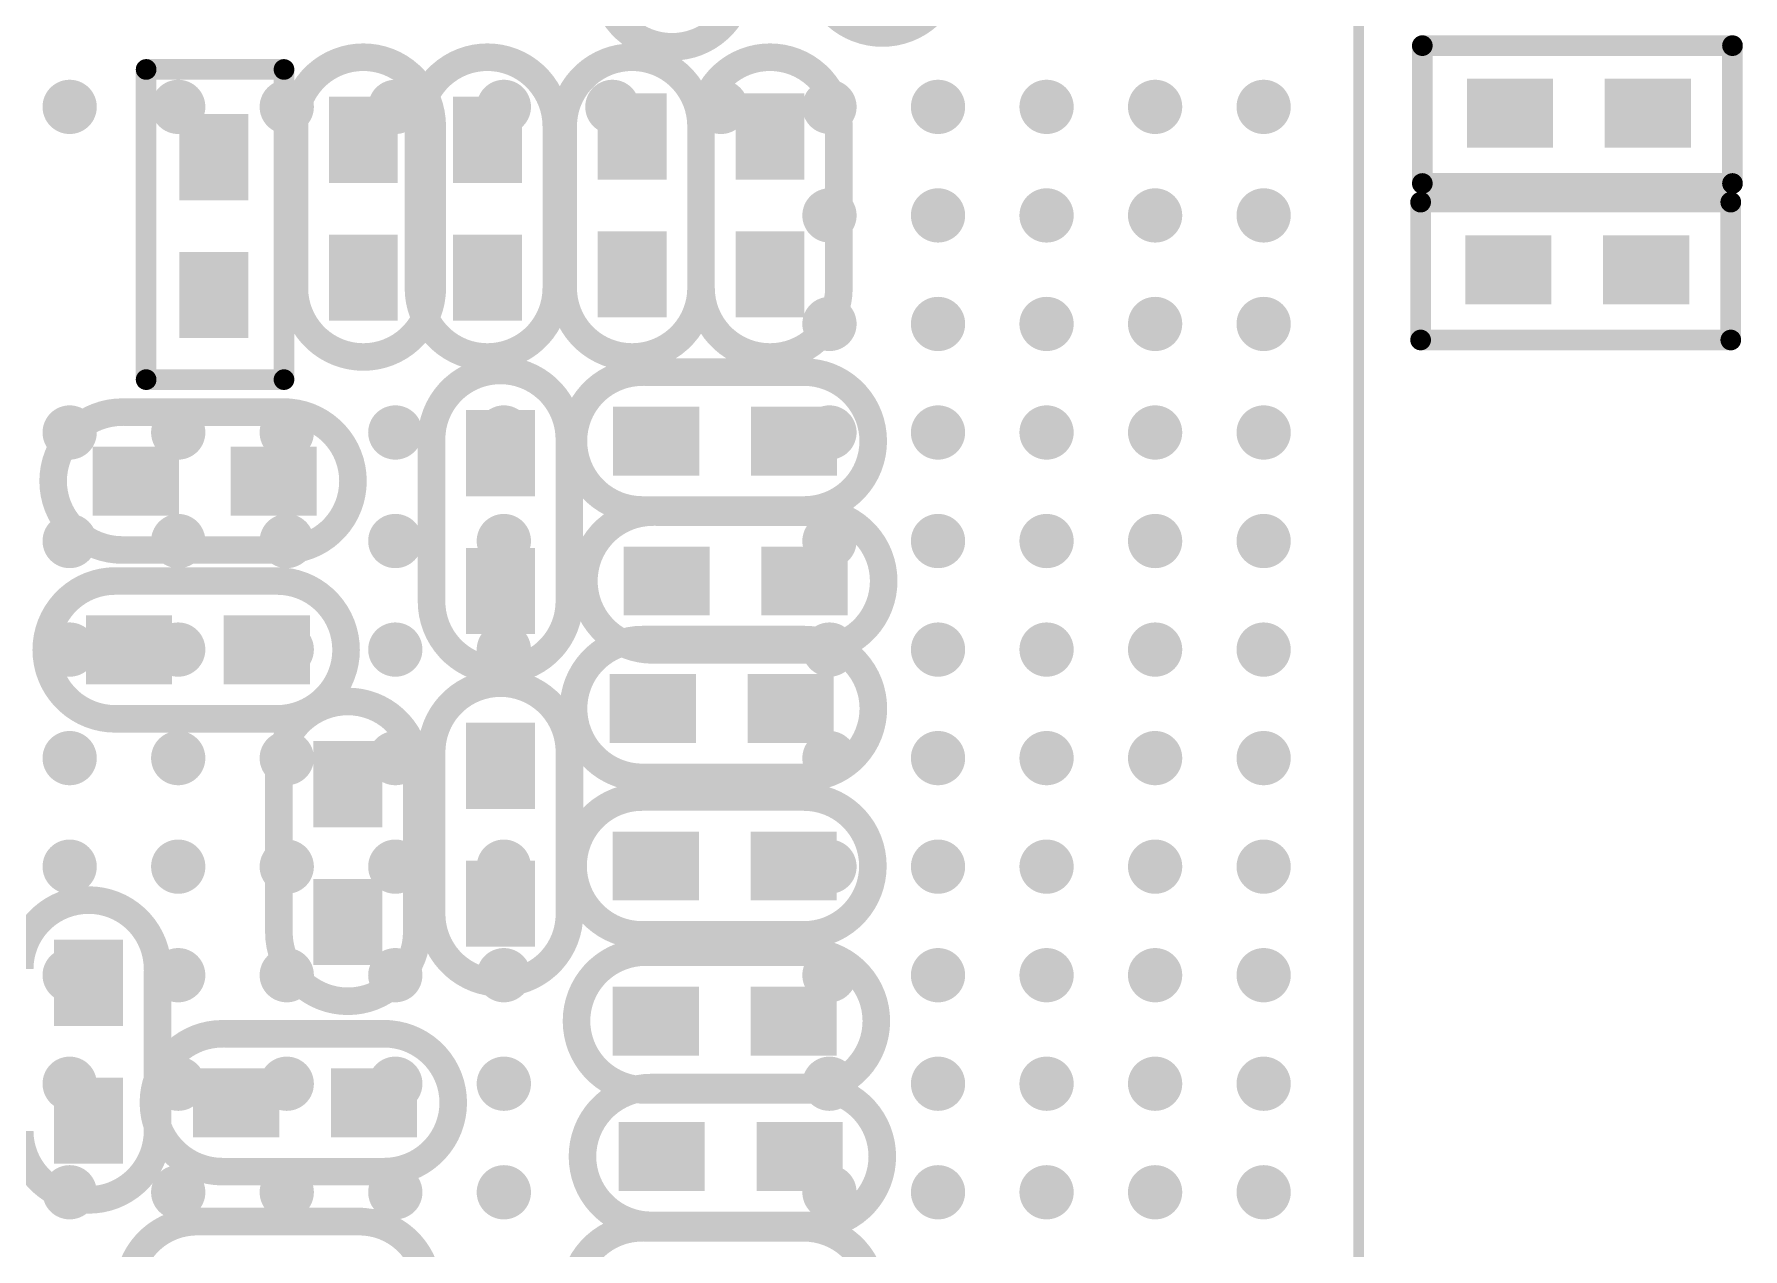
# Model space of a CAD drawing. Extents: x -400 to 4142, y 20 to 2756.
# Drawn here: x 2277.9 to 2773.7, y 1433.2 to 1785.7 of the extents above; entities that cross this region are included whole.
import ezdxf

# ---------------------------------------------------------------- set-up
doc = ezdxf.new("R2010")
doc.units = 0
doc.header["$MEASUREMENT"] = 0
for name, color, linetype in [('COMP_OUTLINE_BOTTOM', 6, 'Continuous'), ('COMP_OUTLINE_TOP', 4, 'Continuous'), ('PADLAYER_BOTTOM', 7, 'Continuous'), ('PADLAYER_TOP', 5, 'Continuous')]:
    doc.layers.add(name, color=color, linetype=linetype)

msp = doc.modelspace()

# ---------------------------------------------------------------- linework, layer by layer
at = {"layer": 'COMP_OUTLINE_BOTTOM', "const_width": 8}
for points in [[(2504, 1806, 0.414214), (2524, 1786, 0.414214)], [(2524, 1786, 0.414214), (2544, 1806)], [(2443, 1802, 0.414214), (2463, 1782, 0.414214)], [(2463, 1782, 0.414214), (2483, 1802)], [(2373.405, 1778.99, 0.414214), (2353.405, 1758.99)], [(2393.405, 1758.99, 0.414214), (2373.405, 1778.99, 0.414214)], [(2409.405, 1778.99, 0.414214), (2389.405, 1758.99)], [(2429.405, 1758.99, 0.414214), (2409.405, 1778.99, 0.414214)], [(2451.405, 1778.99, 0.414214), (2431.405, 1758.99)], [(2471.405, 1758.99, 0.414214), (2451.405, 1778.99, 0.414214)], [(2491.405, 1778.99, 0.414214), (2471.405, 1758.99)], [(2511.405, 1758.99, 0.414214), (2491.405, 1778.99, 0.414214)], [(2353.405, 1711.99, 0.414214), (2373.405, 1691.99, 0.414214)], [(2373.405, 1691.99, 0.414214), (2393.405, 1711.99)], [(2389.405, 1711.99, 0.414214), (2409.405, 1691.99, 0.414214)], [(2409.405, 1691.99, 0.414214), (2429.405, 1711.99)], [(2431.405, 1711.99, 0.414214), (2451.405, 1691.99, 0.414214)], [(2451.405, 1691.99, 0.414214), (2471.405, 1711.99)], [(2471.405, 1711.99, 0.414214), (2491.405, 1691.99, 0.414214)], [(2491.405, 1691.99, 0.414214), (2511.405, 1711.99)], [(2413.2, 1688.1, 0.414214), (2393.2, 1668.1)], [(2433.2, 1668.1, 0.414214), (2413.2, 1688.1, 0.414214)], [(2454.368, 1687.6, 0.414214), (2434.368, 1667.6, 0.414214)], [(2521.368, 1667.6, 0.414214), (2501.368, 1687.6)], [(2303.405, 1675.99, 0.414214), (2283.405, 1655.99, 0.414214)], [(2370.405, 1655.99, 0.414214), (2350.405, 1675.99)], [(2434.368, 1667.6, 0.414214), (2454.368, 1647.6)], [(2501.368, 1647.6, 0.414214), (2521.368, 1667.6, 0.414214)], [(2283.405, 1655.99, 0.414214), (2303.405, 1635.99)], [(2350.405, 1635.99, 0.414214), (2370.405, 1655.99, 0.414214)], [(2457.405, 1646.99, 0.414214), (2437.405, 1626.99, 0.414214)], [(2524.405, 1626.99, 0.414214), (2504.405, 1646.99)], [(2301.405, 1626.99, 0.414214), (2281.405, 1606.99, 0.414214)], [(2368.405, 1606.99, 0.414214), (2348.405, 1626.99)], [(2437.405, 1626.99, 0.414214), (2457.405, 1606.99)], [(2504.405, 1606.99, 0.414214), (2524.405, 1626.99, 0.414214)], [(2393.2, 1621.1, 0.414214), (2413.2, 1601.1, 0.414214)], [(2413.2, 1601.1, 0.414214), (2433.2, 1621.1)], [(2454.405, 1609.99, 0.414214), (2434.405, 1589.99, 0.414214)], [(2521.405, 1589.99, 0.414214), (2501.405, 1609.99)], [(2281.405, 1606.99, 0.414214), (2301.405, 1586.99)], [(2348.405, 1586.99, 0.414214), (2368.405, 1606.99, 0.414214)], [(2413.225, 1597.36, 0.414214), (2393.225, 1577.36)], [(2433.225, 1577.36, 0.414214), (2413.225, 1597.36, 0.414214)], [(2368.909, 1592.037, 0.414214), (2348.909, 1572.037)], [(2388.909, 1572.037, 0.414214), (2368.909, 1592.037, 0.414214)], [(2434.405, 1589.99, 0.414214), (2454.405, 1569.99)], [(2501.405, 1569.99, 0.414214), (2521.405, 1589.99, 0.414214)], [(2454.268, 1564.3, 0.414214), (2434.268, 1544.3, 0.414214)], [(2521.268, 1544.3, 0.414214), (2501.268, 1564.3)], [(2434.268, 1544.3, 0.414214), (2454.268, 1524.3)], [(2501.268, 1524.3, 0.414214), (2521.268, 1544.3, 0.414214)], [(2293.7, 1534.4, 0.414214), (2273.7, 1514.4)], [(2313.7, 1514.4, 0.414214), (2293.7, 1534.4, 0.414214)], [(2393.225, 1530.36, 0.414214), (2413.225, 1510.36, 0.414214)], [(2413.225, 1510.36, 0.414214), (2433.225, 1530.36)], [(2348.909, 1525.037, 0.414214), (2368.909, 1505.037, 0.414214)], [(2368.909, 1505.037, 0.414214), (2388.909, 1525.037)], [(2455.268, 1519.3, 0.414214), (2435.268, 1499.3, 0.414214)], [(2522.268, 1499.3, 0.414214), (2502.268, 1519.3)], [(2435.268, 1499.3, 0.414214), (2455.268, 1479.3)], [(2502.268, 1479.3, 0.414214), (2522.268, 1499.3, 0.414214)], [(2332.5, 1495.6, 0.414214), (2312.5, 1475.6, 0.414214)], [(2399.5, 1475.6, 0.414214), (2379.5, 1495.6)], [(2457, 1480, 0.414214), (2437, 1460, 0.414214)], [(2524, 1460, 0.414214), (2504, 1480)], [(2312.5, 1475.6, 0.414214), (2332.5, 1455.6)], [(2379.5, 1455.6, 0.414214), (2399.5, 1475.6, 0.414214)], [(2273.7, 1467.4, 0.414214), (2293.7, 1447.4, 0.414214)], [(2293.7, 1447.4, 0.414214), (2313.7, 1467.4)], [(2437, 1460, 0.414214), (2457, 1440)], [(2504, 1440, 0.414214), (2524, 1460, 0.414214)], [(2325.2, 1441.1, 0.414214), (2305.2, 1421.1, 0.414214)], [(2392.2, 1421.1, 0.414214), (2372.2, 1441.1)], [(2454.268, 1439.3, 0.414214), (2434.268, 1419.3, 0.414214)], [(2521.268, 1419.3, 0.414214), (2501.268, 1439.3)]]:
    msp.add_lwpolyline(points, format="xyb", dxfattribs=at)
at = {"layer": 'COMP_OUTLINE_BOTTOM'}
for points, const_width in [([(2522, 1786, 1), (2526, 1786, 1)], 4), ([(2522, 1786, 1), (2526, 1786, 1)], 4), ([(2461, 1782, 1), (2465, 1782, 1)], 4), ([(2461, 1782, 1), (2465, 1782, 1)], 4), ([(2371.405, 1778.99, 1), (2375.405, 1778.99, 1)], 4), ([(2371.405, 1778.99, 1), (2375.405, 1778.99, 1)], 4), ([(2407.405, 1778.99, 1), (2411.405, 1778.99, 1)], 4), ([(2407.405, 1778.99, 1), (2411.405, 1778.99, 1)], 4), ([(2449.405, 1778.99, 1), (2453.405, 1778.99, 1)], 4), ([(2449.405, 1778.99, 1), (2453.405, 1778.99, 1)], 4), ([(2489.405, 1778.99, 1), (2493.405, 1778.99, 1)], 4), ([(2489.405, 1778.99, 1), (2493.405, 1778.99, 1)], 4), ([(2308.89, 1775.43, 1), (2311.89, 1775.43, 1)], 3), ([(2308.89, 1775.43, 1), (2311.89, 1775.43, 1)], 3), ([(2348.89, 1775.43, 1), (2351.89, 1775.43, 1)], 3), ([(2348.89, 1775.43, 1), (2351.89, 1775.43, 1)], 3), ([(2351.405, 1758.99, 1), (2355.405, 1758.99, 1)], 4), ([(2351.405, 1758.99, 1), (2355.405, 1758.99, 1)], 4), ([(2387.405, 1758.99, 1), (2391.405, 1758.99, 1)], 4), ([(2387.405, 1758.99, 1), (2391.405, 1758.99, 1)], 4), ([(2391.405, 1758.99, 1), (2395.405, 1758.99, 1)], 4), ([(2391.405, 1757.99, 1), (2395.405, 1757.99, 1)], 4), ([(2427.405, 1758.99, 1), (2431.405, 1758.99, 1)], 4), ([(2427.405, 1757.99, 1), (2431.405, 1757.99, 1)], 4), ([(2429.405, 1759.99, 1), (2433.405, 1759.99, 1)], 4), ([(2429.405, 1758.99, 1), (2433.405, 1758.99, 1)], 4), ([(2469.405, 1759.99, 1), (2473.405, 1759.99, 1)], 4), ([(2469.405, 1758.99, 1), (2473.405, 1758.99, 1)], 4), ([(2469.405, 1758.99, 1), (2473.405, 1758.99, 1)], 4), ([(2469.405, 1758.99, 1), (2473.405, 1758.99, 1)], 4), ([(2509.405, 1758.99, 1), (2513.405, 1758.99, 1)], 4), ([(2509.405, 1758.99, 1), (2513.405, 1758.99, 1)], 4), ([(2351.405, 1711.99, 1), (2355.405, 1711.99, 1)], 4), ([(2351.405, 1711.99, 1), (2355.405, 1711.99, 1)], 4), ([(2387.405, 1711.99, 1), (2391.405, 1711.99, 1)], 4), ([(2387.405, 1711.99, 1), (2391.405, 1711.99, 1)], 4), ([(2391.405, 1711.99, 1), (2395.405, 1711.99, 1)], 4), ([(2427.405, 1711.99, 1), (2431.405, 1711.99, 1)], 4), ([(2429.405, 1712.99, 1), (2433.405, 1712.99, 1)], 4), ([(2429.405, 1711.99, 1), (2433.405, 1711.99, 1)], 4), ([(2469.405, 1712.99, 1), (2473.405, 1712.99, 1)], 4), ([(2469.405, 1711.99, 1), (2473.405, 1711.99, 1)], 4), ([(2469.405, 1711.99, 1), (2473.405, 1711.99, 1)], 4), ([(2469.405, 1711.99, 1), (2473.405, 1711.99, 1)], 4), ([(2509.405, 1711.99, 1), (2513.405, 1711.99, 1)], 4), ([(2509.405, 1711.99, 1), (2513.405, 1711.99, 1)], 4), ([(2391.405, 1710.99, 1), (2395.405, 1710.99, 1)], 4), ([(2427.405, 1710.99, 1), (2431.405, 1710.99, 1)], 4), ([(2371.405, 1691.99, 1), (2375.405, 1691.99, 1)], 4), ([(2371.405, 1691.99, 1), (2375.405, 1691.99, 1)], 4), ([(2407.405, 1691.99, 1), (2411.405, 1691.99, 1)], 4), ([(2407.405, 1691.99, 1), (2411.405, 1691.99, 1)], 4), ([(2449.405, 1691.99, 1), (2453.405, 1691.99, 1)], 4), ([(2449.405, 1691.99, 1), (2453.405, 1691.99, 1)], 4), ([(2489.405, 1691.99, 1), (2493.405, 1691.99, 1)], 4), ([(2489.405, 1691.99, 1), (2493.405, 1691.99, 1)], 4), ([(2411.2, 1688.1, 1), (2415.2, 1688.1, 1)], 4), ([(2411.2, 1688.1, 1), (2415.2, 1688.1, 1)], 4), ([(2452.368, 1687.6, 1), (2456.368, 1687.6, 1)], 4), ([(2453.368, 1687.6, 1), (2457.368, 1687.6, 1)], 4), ([(2499.368, 1687.6, 1), (2503.368, 1687.6, 1)], 4), ([(2500.368, 1687.6, 1), (2504.368, 1687.6, 1)], 4), ([(2308.89, 1685.43, 1), (2311.89, 1685.43, 1)], 3), ([(2308.89, 1685.43, 1), (2311.89, 1685.43, 1)], 3), ([(2348.89, 1685.43, 1), (2351.89, 1685.43, 1)], 3), ([(2348.89, 1685.43, 1), (2351.89, 1685.43, 1)], 3), ([(2301.405, 1675.99, 1), (2305.405, 1675.99, 1)], 4), ([(2302.405, 1675.99, 1), (2306.405, 1675.99, 1)], 4), ([(2348.405, 1675.99, 1), (2352.405, 1675.99, 1)], 4), ([(2349.405, 1675.99, 1), (2353.405, 1675.99, 1)], 4), ([(2391.2, 1668.1, 1), (2395.2, 1668.1, 1)], 4), ([(2391.2, 1668.1, 1), (2395.2, 1668.1, 1)], 4), ([(2431.2, 1668.1, 1), (2435.2, 1668.1, 1)], 4), ([(2431.2, 1667.1, 1), (2435.2, 1667.1, 1)], 4), ([(2432.368, 1667.6, 1), (2436.368, 1667.6, 1)], 4), ([(2432.368, 1667.6, 1), (2436.368, 1667.6, 1)], 4), ([(2519.368, 1667.6, 1), (2523.368, 1667.6, 1)], 4), ([(2519.368, 1667.6, 1), (2523.368, 1667.6, 1)], 4), ([(2281.405, 1655.99, 1), (2285.405, 1655.99, 1)], 4), ([(2281.405, 1655.99, 1), (2285.405, 1655.99, 1)], 4), ([(2368.405, 1655.99, 1), (2372.405, 1655.99, 1)], 4), ([(2368.405, 1655.99, 1), (2372.405, 1655.99, 1)], 4), ([(2452.368, 1647.6, 1), (2456.368, 1647.6, 1)], 4), ([(2452.368, 1647.6, 1), (2456.368, 1647.6, 1)], 4), ([(2499.368, 1647.6, 1), (2503.368, 1647.6, 1)], 4), ([(2499.368, 1647.6, 1), (2503.368, 1647.6, 1)], 4), ([(2455.405, 1646.99, 1), (2459.405, 1646.99, 1)], 4), ([(2456.405, 1646.99, 1), (2460.405, 1646.99, 1)], 4), ([(2502.405, 1646.99, 1), (2506.405, 1646.99, 1)], 4), ([(2503.405, 1646.99, 1), (2507.405, 1646.99, 1)], 4), ([(2301.405, 1635.99, 1), (2305.405, 1635.99, 1)], 4), ([(2301.405, 1635.99, 1), (2305.405, 1635.99, 1)], 4), ([(2348.405, 1635.99, 1), (2352.405, 1635.99, 1)], 4), ([(2348.405, 1635.99, 1), (2352.405, 1635.99, 1)], 4), ([(2299.405, 1626.99, 1), (2303.405, 1626.99, 1)], 4), ([(2300.405, 1626.99, 1), (2304.405, 1626.99, 1)], 4), ([(2346.405, 1626.99, 1), (2350.405, 1626.99, 1)], 4), ([(2347.405, 1626.99, 1), (2351.405, 1626.99, 1)], 4), ([(2435.405, 1626.99, 1), (2439.405, 1626.99, 1)], 4), ([(2435.405, 1626.99, 1), (2439.405, 1626.99, 1)], 4), ([(2522.405, 1626.99, 1), (2526.405, 1626.99, 1)], 4), ([(2522.405, 1626.99, 1), (2526.405, 1626.99, 1)], 4), ([(2391.2, 1621.1, 1), (2395.2, 1621.1, 1)], 4), ([(2391.2, 1621.1, 1), (2395.2, 1621.1, 1)], 4), ([(2431.2, 1621.1, 1), (2435.2, 1621.1, 1)], 4), ([(2431.2, 1620.1, 1), (2435.2, 1620.1, 1)], 4), ([(2452.405, 1609.99, 1), (2456.405, 1609.99, 1)], 4), ([(2452.405, 1609.99, 1), (2456.405, 1609.99, 1)], 4), ([(2499.405, 1609.99, 1), (2503.405, 1609.99, 1)], 4), ([(2499.405, 1609.99, 1), (2503.405, 1609.99, 1)], 4), ([(2279.405, 1606.99, 1), (2283.405, 1606.99, 1)], 4), ([(2279.405, 1606.99, 1), (2283.405, 1606.99, 1)], 4), ([(2366.405, 1606.99, 1), (2370.405, 1606.99, 1)], 4), ([(2366.405, 1606.99, 1), (2370.405, 1606.99, 1)], 4), ([(2455.405, 1606.99, 1), (2459.405, 1606.99, 1)], 4), ([(2455.405, 1606.99, 1), (2459.405, 1606.99, 1)], 4), ([(2502.405, 1606.99, 1), (2506.405, 1606.99, 1)], 4), ([(2502.405, 1606.99, 1), (2506.405, 1606.99, 1)], 4), ([(2411.2, 1601.1, 1), (2415.2, 1601.1, 1)], 4), ([(2411.2, 1601.1, 1), (2415.2, 1601.1, 1)], 4), ([(2411.225, 1597.36, 1), (2415.225, 1597.36, 1)], 4), ([(2411.225, 1597.36, 1), (2415.225, 1597.36, 1)], 4), ([(2366.909, 1592.037, 1), (2370.909, 1592.037, 1)], 4), ([(2366.909, 1592.037, 1), (2370.909, 1592.037, 1)], 4), ([(2432.405, 1589.99, 1), (2436.405, 1589.99, 1)], 4), ([(2432.405, 1589.99, 1), (2436.405, 1589.99, 1)], 4), ([(2519.405, 1589.99, 1), (2523.405, 1589.99, 1)], 4), ([(2519.405, 1589.99, 1), (2523.405, 1589.99, 1)], 4), ([(2299.405, 1586.99, 1), (2303.405, 1586.99, 1)], 4), ([(2299.405, 1586.99, 1), (2303.405, 1586.99, 1)], 4), ([(2346.405, 1586.99, 1), (2350.405, 1586.99, 1)], 4), ([(2346.405, 1586.99, 1), (2350.405, 1586.99, 1)], 4), ([(2391.225, 1577.36, 1), (2395.225, 1577.36, 1)], 4), ([(2391.225, 1577.36, 1), (2395.225, 1577.36, 1)], 4), ([(2431.225, 1577.36, 1), (2435.225, 1577.36, 1)], 4), ([(2431.225, 1576.36, 1), (2435.225, 1576.36, 1)], 4), ([(2346.909, 1572.037, 1), (2350.909, 1572.037, 1)], 4), ([(2346.909, 1572.037, 1), (2350.909, 1572.037, 1)], 4), ([(2386.909, 1572.037, 1), (2390.909, 1572.037, 1)], 4), ([(2386.909, 1571.037, 1), (2390.909, 1571.037, 1)], 4), ([(2451.405, 1569.99, 1), (2455.405, 1569.99, 1)], 4), ([(2452.405, 1569.99, 1), (2456.405, 1569.99, 1)], 4), ([(2498.405, 1569.99, 1), (2502.405, 1569.99, 1)], 4), ([(2499.405, 1569.99, 1), (2503.405, 1569.99, 1)], 4), ([(2452.268, 1564.3, 1), (2456.268, 1564.3, 1)], 4), ([(2453.268, 1564.3, 1), (2457.268, 1564.3, 1)], 4), ([(2499.268, 1564.3, 1), (2503.268, 1564.3, 1)], 4), ([(2500.268, 1564.3, 1), (2504.268, 1564.3, 1)], 4), ([(2432.268, 1544.3, 1), (2436.268, 1544.3, 1)], 4), ([(2432.268, 1544.3, 1), (2436.268, 1544.3, 1)], 4), ([(2519.268, 1544.3, 1), (2523.268, 1544.3, 1)], 4), ([(2519.268, 1544.3, 1), (2523.268, 1544.3, 1)], 4), ([(2291.7, 1534.4, 1), (2295.7, 1534.4, 1)], 4), ([(2291.7, 1534.4, 1), (2295.7, 1534.4, 1)], 4), ([(2391.225, 1530.36, 1), (2395.225, 1530.36, 1)], 4), ([(2391.225, 1530.36, 1), (2395.225, 1530.36, 1)], 4), ([(2431.225, 1530.36, 1), (2435.225, 1530.36, 1)], 4), ([(2431.225, 1529.36, 1), (2435.225, 1529.36, 1)], 4), ([(2346.909, 1525.037, 1), (2350.909, 1525.037, 1)], 4), ([(2346.909, 1525.037, 1), (2350.909, 1525.037, 1)], 4), ([(2386.909, 1525.037, 1), (2390.909, 1525.037, 1)], 4), ([(2386.909, 1524.037, 1), (2390.909, 1524.037, 1)], 4), ([(2452.268, 1524.3, 1), (2456.268, 1524.3, 1)], 4), ([(2452.268, 1524.3, 1), (2456.268, 1524.3, 1)], 4), ([(2499.268, 1524.3, 1), (2503.268, 1524.3, 1)], 4), ([(2499.268, 1524.3, 1), (2503.268, 1524.3, 1)], 4), ([(2453.268, 1519.3, 1), (2457.268, 1519.3, 1)], 4), ([(2453.268, 1519.3, 1), (2457.268, 1519.3, 1)], 4), ([(2500.268, 1519.3, 1), (2504.268, 1519.3, 1)], 4), ([(2500.268, 1519.3, 1), (2504.268, 1519.3, 1)], 4), ([(2311.7, 1514.4, 1), (2315.7, 1514.4, 1)], 4), ([(2311.7, 1513.4, 1), (2315.7, 1513.4, 1)], 4), ([(2411.225, 1510.36, 1), (2415.225, 1510.36, 1)], 4), ([(2411.225, 1510.36, 1), (2415.225, 1510.36, 1)], 4), ([(2366.909, 1505.037, 1), (2370.909, 1505.037, 1)], 4), ([(2366.909, 1505.037, 1), (2370.909, 1505.037, 1)], 4), ([(2433.268, 1499.3, 1), (2437.268, 1499.3, 1)], 4), ([(2433.268, 1499.3, 1), (2437.268, 1499.3, 1)], 4), ([(2520.268, 1499.3, 1), (2524.268, 1499.3, 1)], 4), ([(2520.268, 1499.3, 1), (2524.268, 1499.3, 1)], 4), ([(2330.5, 1495.6, 1), (2334.5, 1495.6, 1)], 4), ([(2331.5, 1495.6, 1), (2335.5, 1495.6, 1)], 4), ([(2377.5, 1495.6, 1), (2381.5, 1495.6, 1)], 4), ([(2378.5, 1495.6, 1), (2382.5, 1495.6, 1)], 4), ([(2452.268, 1479.3, 1), (2456.268, 1479.3, 1)], 4), ([(2453.268, 1479.3, 1), (2457.268, 1479.3, 1)], 4), ([(2455, 1480, 1), (2459, 1480, 1)], 4), ([(2455, 1480, 1), (2459, 1480, 1)], 4), ([(2499.268, 1479.3, 1), (2503.268, 1479.3, 1)], 4), ([(2500.268, 1479.3, 1), (2504.268, 1479.3, 1)], 4), ([(2502, 1480, 1), (2506, 1480, 1)], 4), ([(2502, 1480, 1), (2506, 1480, 1)], 4), ([(2310.5, 1475.6, 1), (2314.5, 1475.6, 1)], 4), ([(2310.5, 1475.6, 1), (2314.5, 1475.6, 1)], 4), ([(2397.5, 1475.6, 1), (2401.5, 1475.6, 1)], 4), ([(2397.5, 1475.6, 1), (2401.5, 1475.6, 1)], 4), ([(2311.7, 1467.4, 1), (2315.7, 1467.4, 1)], 4), ([(2311.7, 1466.4, 1), (2315.7, 1466.4, 1)], 4), ([(2435, 1460, 1), (2439, 1460, 1)], 4), ([(2435, 1460, 1), (2439, 1460, 1)], 4), ([(2522, 1460, 1), (2526, 1460, 1)], 4), ([(2522, 1460, 1), (2526, 1460, 1)], 4), ([(2330.5, 1455.6, 1), (2334.5, 1455.6, 1)], 4), ([(2330.5, 1455.6, 1), (2334.5, 1455.6, 1)], 4), ([(2377.5, 1455.6, 1), (2381.5, 1455.6, 1)], 4), ([(2377.5, 1455.6, 1), (2381.5, 1455.6, 1)], 4), ([(2291.7, 1447.4, 1), (2295.7, 1447.4, 1)], 4), ([(2291.7, 1447.4, 1), (2295.7, 1447.4, 1)], 4), ([(2323.2, 1441.1, 1), (2327.2, 1441.1, 1)], 4), ([(2324.2, 1441.1, 1), (2328.2, 1441.1, 1)], 4), ([(2370.2, 1441.1, 1), (2374.2, 1441.1, 1)], 4), ([(2371.2, 1441.1, 1), (2375.2, 1441.1, 1)], 4), ([(2452.268, 1439.3, 1), (2456.268, 1439.3, 1)], 4), ([(2453.268, 1439.3, 1), (2457.268, 1439.3, 1)], 4), ([(2454, 1440, 1), (2458, 1440, 1)], 4), ([(2455, 1440, 1), (2459, 1440, 1)], 4), ([(2499.268, 1439.3, 1), (2503.268, 1439.3, 1)], 4), ([(2500.268, 1439.3, 1), (2504.268, 1439.3, 1)], 4), ([(2501, 1440, 1), (2505, 1440, 1)], 4), ([(2502, 1440, 1), (2506, 1440, 1)], 4)]:
    msp.add_lwpolyline(points, format="xyb", close=True, dxfattribs=dict(at, const_width=const_width))
for points, const_width in [([(2350.39, 1775.43), (2310.39, 1775.43)], 6), ([(2310.39, 1775.43), (2310.39, 1685.43)], 6), ([(2350.39, 1685.43), (2350.39, 1775.43)], 6), ([(2353.405, 1758.99), (2353.405, 1711.99)], 8), ([(2389.405, 1758.99), (2389.405, 1711.99)], 8), ([(2393.405, 1757.99), (2393.405, 1710.99)], 8), ([(2429.405, 1757.99), (2429.405, 1710.99)], 8), ([(2431.405, 1712.99), (2431.405, 1759.99)], 8), ([(2471.405, 1712.99), (2471.405, 1759.99)], 8), ([(2471.405, 1711.99), (2471.405, 1758.99)], 8), ([(2511.405, 1711.99), (2511.405, 1758.99)], 8), ([(2455.368, 1687.6), (2502.368, 1687.6)], 8), ([(2310.39, 1685.43), (2350.39, 1685.43)], 6), ([(2304.405, 1675.99), (2351.405, 1675.99)], 8), ([(2393.2, 1668.1), (2393.2, 1621.1)], 8), ([(2433.2, 1667.1), (2433.2, 1620.1)], 8), ([(2454.368, 1647.6), (2501.368, 1647.6)], 8), ([(2458.405, 1646.99), (2505.405, 1646.99)], 8), ([(2303.405, 1635.99), (2350.405, 1635.99)], 8), ([(2302.405, 1626.99), (2349.405, 1626.99)], 8), ([(2501.405, 1609.99), (2454.405, 1609.99)], 8), ([(2457.405, 1606.99), (2504.405, 1606.99)], 8), ([(2301.405, 1586.99), (2348.405, 1586.99)], 8), ([(2393.225, 1577.36), (2393.225, 1530.36)], 8), ([(2433.225, 1576.36), (2433.225, 1529.36)], 8), ([(2348.909, 1572.037), (2348.909, 1525.037)], 8), ([(2388.909, 1571.037), (2388.909, 1524.037)], 8), ([(2500.405, 1569.99), (2453.405, 1569.99)], 8), ([(2455.268, 1564.3), (2502.268, 1564.3)], 8), ([(2454.268, 1524.3), (2501.268, 1524.3)], 8), ([(2502.268, 1519.3), (2455.268, 1519.3)], 8), ([(2313.7, 1513.4), (2313.7, 1466.4)], 8), ([(2333.5, 1495.6), (2380.5, 1495.6)], 8), ([(2501.268, 1479.3), (2454.268, 1479.3)], 8), ([(2504, 1480), (2457, 1480)], 8), ([(2332.5, 1455.6), (2379.5, 1455.6)], 8), ([(2326.2, 1441.1), (2373.2, 1441.1)], 8), ([(2455.268, 1439.3), (2502.268, 1439.3)], 8), ([(2503, 1440), (2456, 1440)], 8)]:
    msp.add_lwpolyline(points, dxfattribs=dict(at, const_width=const_width))
at = {"layer": 'COMP_OUTLINE_TOP'}
for points, const_width in [([(2662.216, 1918.116), (2662.216, 1170.084)], 3.15), ([(2680.7, 1742.343), (2680.7, 1782.343)], 6), ([(2680.7, 1782.343), (2770.7, 1782.343)], 6), ([(2770.7, 1782.343), (2770.7, 1742.343)], 6), ([(2770.7, 1742.343), (2680.7, 1742.343)], 6), ([(2680.207, 1696.93), (2680.207, 1736.93)], 6), ([(2680.207, 1736.93), (2770.207, 1736.93)], 6), ([(2770.207, 1736.93), (2770.207, 1696.93)], 6), ([(2770.207, 1696.93), (2680.207, 1696.93)], 6)]:
    msp.add_lwpolyline(points, dxfattribs=dict(at, const_width=const_width))
at = {"layer": 'COMP_OUTLINE_TOP', "const_width": 3}
for points in [[(2679.2, 1782.343, 1), (2682.2, 1782.343, 1)], [(2679.2, 1782.343, 1), (2682.2, 1782.343, 1)], [(2769.2, 1782.343, 1), (2772.2, 1782.343, 1)], [(2769.2, 1782.343, 1), (2772.2, 1782.343, 1)], [(2679.2, 1742.343, 1), (2682.2, 1742.343, 1)], [(2679.2, 1742.343, 1), (2682.2, 1742.343, 1)], [(2769.2, 1742.343, 1), (2772.2, 1742.343, 1)], [(2769.2, 1742.343, 1), (2772.2, 1742.343, 1)], [(2678.707, 1736.93, 1), (2681.707, 1736.93, 1)], [(2678.707, 1736.93, 1), (2681.707, 1736.93, 1)], [(2768.707, 1736.93, 1), (2771.707, 1736.93, 1)], [(2768.707, 1736.93, 1), (2771.707, 1736.93, 1)], [(2678.707, 1696.93, 1), (2681.707, 1696.93, 1)], [(2678.707, 1696.93, 1), (2681.707, 1696.93, 1)], [(2768.707, 1696.93, 1), (2771.707, 1696.93, 1)], [(2768.707, 1696.93, 1), (2771.707, 1696.93, 1)]]:
    msp.add_lwpolyline(points, format="xyb", close=True, dxfattribs=at)
at = {"layer": 'PADLAYER_BOTTOM'}
for points in [[(2383.405, 1742.49), (2383.405, 1767.49), (2363.405, 1742.49), (2363.405, 1767.49)], [(2419.405, 1742.49), (2419.405, 1767.49), (2399.405, 1742.49), (2399.405, 1767.49)], [(2441.405, 1768.49), (2441.405, 1743.49), (2461.405, 1768.49), (2461.405, 1743.49)], [(2481.405, 1768.49), (2481.405, 1743.49), (2501.405, 1768.49), (2501.405, 1743.49)], [(2320, 1762.5), (2320, 1737.5), (2340, 1762.5), (2340, 1737.5)], [(2383.405, 1702.49), (2383.405, 1727.49), (2363.405, 1702.49), (2363.405, 1727.49)], [(2419.405, 1702.49), (2419.405, 1727.49), (2399.405, 1702.49), (2399.405, 1727.49)], [(2441.405, 1728.49), (2441.405, 1703.49), (2461.405, 1728.49), (2461.405, 1703.49)], [(2481.405, 1728.49), (2481.405, 1703.49), (2501.405, 1728.49), (2501.405, 1703.49)], [(2320, 1722.5), (2320, 1697.5), (2340, 1722.5), (2340, 1697.5)], [(2423.2, 1651.6), (2423.2, 1676.6), (2403.2, 1651.6), (2403.2, 1676.6)], [(2470.868, 1677.6), (2445.868, 1677.6), (2470.868, 1657.6), (2445.868, 1657.6)], [(2510.868, 1677.6), (2485.868, 1677.6), (2510.868, 1657.6), (2485.868, 1657.6)], [(2319.905, 1665.99), (2294.905, 1665.99), (2319.905, 1645.99), (2294.905, 1645.99)], [(2359.905, 1665.99), (2334.905, 1665.99), (2359.905, 1645.99), (2334.905, 1645.99)], [(2423.2, 1611.6), (2423.2, 1636.6), (2403.2, 1611.6), (2403.2, 1636.6)], [(2473.905, 1636.99), (2448.905, 1636.99), (2473.905, 1616.99), (2448.905, 1616.99)], [(2513.905, 1636.99), (2488.905, 1636.99), (2513.905, 1616.99), (2488.905, 1616.99)], [(2317.905, 1616.99), (2292.905, 1616.99), (2317.905, 1596.99), (2292.905, 1596.99)], [(2357.905, 1616.99), (2332.905, 1616.99), (2357.905, 1596.99), (2332.905, 1596.99)], [(2444.905, 1579.99), (2469.905, 1579.99), (2444.905, 1599.99), (2469.905, 1599.99)], [(2484.905, 1579.99), (2509.905, 1579.99), (2484.905, 1599.99), (2509.905, 1599.99)], [(2423.225, 1560.86), (2423.225, 1585.86), (2403.225, 1560.86), (2403.225, 1585.86)], [(2378.909, 1555.537), (2378.909, 1580.537), (2358.909, 1555.537), (2358.909, 1580.537)], [(2470.768, 1554.3), (2445.768, 1554.3), (2470.768, 1534.3), (2445.768, 1534.3)], [(2510.768, 1554.3), (2485.768, 1554.3), (2510.768, 1534.3), (2485.768, 1534.3)], [(2423.225, 1520.86), (2423.225, 1545.86), (2403.225, 1520.86), (2403.225, 1545.86)], [(2378.909, 1515.537), (2378.909, 1540.537), (2358.909, 1515.537), (2358.909, 1540.537)], [(2303.7, 1497.9), (2303.7, 1522.9), (2283.7, 1497.9), (2283.7, 1522.9)], [(2445.768, 1489.3), (2470.768, 1489.3), (2445.768, 1509.3), (2470.768, 1509.3)], [(2485.768, 1489.3), (2510.768, 1489.3), (2485.768, 1509.3), (2510.768, 1509.3)], [(2303.7, 1457.9), (2303.7, 1482.9), (2283.7, 1457.9), (2283.7, 1482.9)], [(2349, 1485.6), (2324, 1485.6), (2349, 1465.6), (2324, 1465.6)], [(2389, 1485.6), (2364, 1485.6), (2389, 1465.6), (2364, 1465.6)], [(2447.5, 1450), (2472.5, 1450), (2447.5, 1470), (2472.5, 1470)], [(2487.5, 1450), (2512.5, 1450), (2487.5, 1470), (2512.5, 1470)]]:
    msp.add_solid(points, dxfattribs=at)
at = {"layer": 'PADLAYER_TOP', "const_width": 7.874}
for points in [[(2284.263, 1764.572, 1), (2292.137, 1764.572, 1)], [(2315.759, 1764.572, 1), (2323.633, 1764.572, 1)], [(2347.255, 1764.572, 1), (2355.129, 1764.572, 1)], [(2378.751, 1764.572, 1), (2386.625, 1764.572, 1)], [(2410.247, 1764.572, 1), (2418.121, 1764.572, 1)], [(2441.743, 1764.572, 1), (2449.617, 1764.572, 1)], [(2473.239, 1764.572, 1), (2481.113, 1764.572, 1)], [(2504.735, 1764.572, 1), (2512.609, 1764.572, 1)], [(2536.231, 1764.573, 1), (2544.105, 1764.573, 1)], [(2567.727, 1764.573, 1), (2575.601, 1764.573, 1)], [(2599.224, 1764.573, 1), (2607.098, 1764.573, 1)], [(2630.72, 1764.573, 1), (2638.594, 1764.573, 1)], [(2504.735, 1733.076, 1), (2512.609, 1733.076, 1)], [(2536.231, 1733.076, 1), (2544.105, 1733.076, 1)], [(2567.727, 1733.076, 1), (2575.601, 1733.076, 1)], [(2599.224, 1733.076, 1), (2607.098, 1733.076, 1)], [(2630.72, 1733.076, 1), (2638.594, 1733.076, 1)], [(2504.735, 1701.58, 1), (2512.609, 1701.58, 1)], [(2536.231, 1701.58, 1), (2544.105, 1701.58, 1)], [(2567.727, 1701.58, 1), (2575.601, 1701.58, 1)], [(2599.224, 1701.58, 1), (2607.098, 1701.58, 1)], [(2630.72, 1701.58, 1), (2638.594, 1701.58, 1)], [(2284.263, 1670.084, 1), (2292.137, 1670.084, 1)], [(2315.759, 1670.084, 1), (2323.633, 1670.084, 1)], [(2347.255, 1670.084, 1), (2355.129, 1670.084, 1)], [(2378.751, 1670.084, 1), (2386.625, 1670.084, 1)], [(2410.247, 1670.084, 1), (2418.121, 1670.084, 1)], [(2504.735, 1670.084, 1), (2512.609, 1670.084, 1)], [(2536.231, 1670.084, 1), (2544.105, 1670.084, 1)], [(2567.727, 1670.084, 1), (2575.601, 1670.084, 1)], [(2599.224, 1670.084, 1), (2607.098, 1670.084, 1)], [(2630.72, 1670.084, 1), (2638.594, 1670.084, 1)], [(2284.263, 1638.588, 1), (2292.137, 1638.588, 1)], [(2315.759, 1638.588, 1), (2323.633, 1638.588, 1)], [(2347.255, 1638.588, 1), (2355.129, 1638.588, 1)], [(2378.751, 1638.588, 1), (2386.625, 1638.588, 1)], [(2410.247, 1638.588, 1), (2418.121, 1638.588, 1)], [(2504.735, 1638.588, 1), (2512.609, 1638.588, 1)], [(2536.231, 1638.588, 1), (2544.105, 1638.588, 1)], [(2567.727, 1638.588, 1), (2575.601, 1638.588, 1)], [(2599.224, 1638.588, 1), (2607.098, 1638.588, 1)], [(2630.72, 1638.588, 1), (2638.594, 1638.588, 1)], [(2284.263, 1607.092, 1), (2292.137, 1607.092, 1)], [(2315.759, 1607.092, 1), (2323.633, 1607.092, 1)], [(2347.255, 1607.092, 1), (2355.129, 1607.092, 1)], [(2378.751, 1607.092, 1), (2386.625, 1607.092, 1)], [(2410.247, 1607.092, 1), (2418.121, 1607.092, 1)], [(2504.735, 1607.092, 1), (2512.609, 1607.092, 1)], [(2536.231, 1607.092, 1), (2544.105, 1607.092, 1)], [(2567.727, 1607.092, 1), (2575.602, 1607.092, 1)], [(2599.224, 1607.092, 1), (2607.098, 1607.092, 1)], [(2630.72, 1607.092, 1), (2638.594, 1607.092, 1)], [(2284.263, 1575.596, 1), (2292.137, 1575.596, 1)], [(2315.759, 1575.596, 1), (2323.633, 1575.596, 1)], [(2347.255, 1575.596, 1), (2355.129, 1575.596, 1)], [(2378.751, 1575.596, 1), (2386.625, 1575.596, 1)], [(2410.247, 1575.596, 1), (2418.121, 1575.596, 1)], [(2504.735, 1575.596, 1), (2512.609, 1575.596, 1)], [(2536.231, 1575.596, 1), (2544.105, 1575.596, 1)], [(2567.728, 1575.596, 1), (2575.602, 1575.596, 1)], [(2599.224, 1575.596, 1), (2607.098, 1575.596, 1)], [(2630.72, 1575.596, 1), (2638.594, 1575.596, 1)], [(2284.263, 1544.1, 1), (2292.137, 1544.1, 1)], [(2315.759, 1544.1, 1), (2323.633, 1544.1, 1)], [(2347.255, 1544.1, 1), (2355.129, 1544.1, 1)], [(2378.751, 1544.1, 1), (2386.625, 1544.1, 1)], [(2410.247, 1544.1, 1), (2418.121, 1544.1, 1)], [(2504.735, 1544.1, 1), (2512.609, 1544.1, 1)], [(2536.231, 1544.1, 1), (2544.105, 1544.1, 1)], [(2567.728, 1544.1, 1), (2575.602, 1544.1, 1)], [(2599.224, 1544.1, 1), (2607.098, 1544.1, 1)], [(2630.72, 1544.1, 1), (2638.594, 1544.1, 1)], [(2284.263, 1512.604, 1), (2292.137, 1512.604, 1)], [(2315.759, 1512.604, 1), (2323.633, 1512.604, 1)], [(2347.255, 1512.604, 1), (2355.129, 1512.604, 1)], [(2378.751, 1512.604, 1), (2386.625, 1512.604, 1)], [(2410.247, 1512.604, 1), (2418.121, 1512.604, 1)], [(2504.735, 1512.604, 1), (2512.609, 1512.604, 1)], [(2536.231, 1512.604, 1), (2544.105, 1512.604, 1)], [(2567.728, 1512.604, 1), (2575.602, 1512.604, 1)], [(2599.224, 1512.604, 1), (2607.098, 1512.604, 1)], [(2630.72, 1512.604, 1), (2638.594, 1512.604, 1)], [(2284.263, 1481.108, 1), (2292.137, 1481.108, 1)], [(2315.759, 1481.108, 1), (2323.633, 1481.108, 1)], [(2347.255, 1481.108, 1), (2355.129, 1481.108, 1)], [(2378.751, 1481.108, 1), (2386.625, 1481.108, 1)], [(2410.247, 1481.108, 1), (2418.121, 1481.108, 1)], [(2504.735, 1481.108, 1), (2512.609, 1481.108, 1)], [(2536.231, 1481.108, 1), (2544.105, 1481.108, 1)], [(2567.728, 1481.108, 1), (2575.602, 1481.108, 1)], [(2599.224, 1481.108, 1), (2607.098, 1481.108, 1)], [(2630.72, 1481.108, 1), (2638.594, 1481.108, 1)], [(2284.263, 1449.612, 1), (2292.137, 1449.612, 1)], [(2315.759, 1449.612, 1), (2323.633, 1449.612, 1)], [(2347.255, 1449.612, 1), (2355.129, 1449.612, 1)], [(2378.751, 1449.612, 1), (2386.625, 1449.612, 1)], [(2410.247, 1449.612, 1), (2418.121, 1449.612, 1)], [(2504.735, 1449.612, 1), (2512.609, 1449.612, 1)], [(2536.231, 1449.612, 1), (2544.105, 1449.612, 1)], [(2567.728, 1449.612, 1), (2575.602, 1449.612, 1)], [(2599.224, 1449.612, 1), (2607.098, 1449.612, 1)], [(2630.72, 1449.612, 1), (2638.594, 1449.612, 1)]]:
    msp.add_lwpolyline(points, format="xyb", close=True, dxfattribs=at)
at = {"layer": 'PADLAYER_TOP'}
for points in [[(2718.63, 1772.733), (2693.63, 1772.733), (2718.63, 1752.733), (2693.63, 1752.733)], [(2758.63, 1772.733), (2733.63, 1772.733), (2758.63, 1752.733), (2733.63, 1752.733)], [(2718.137, 1727.32), (2693.137, 1727.32), (2718.137, 1707.32), (2693.137, 1707.32)], [(2758.137, 1727.32), (2733.137, 1727.32), (2758.137, 1707.32), (2733.137, 1707.32)]]:
    msp.add_solid(points, dxfattribs=at)

doc.saveas('drawing.dxf')
